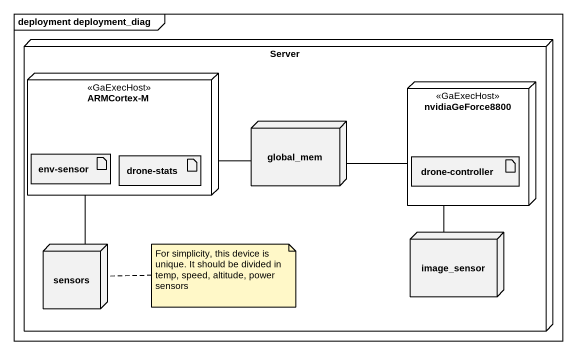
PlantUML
@startuml
mainframe deployment deployment_diag
node Server {
  node "ARMCortex-M" as ARMCortex_M <<GaExecHost>> {
    artifact "env-sensor" as env_sensor
    artifact "drone-stats" as drone_stats
  }
  node nvidiaGeForce8800 <<GaExecHost>> {
    artifact "drone-controller" as drone_controller
  }
  node global_mem
  node image_sensor
  node sensors
}
ARMCortex_M -right- global_mem
global_mem -right- nvidiaGeForce8800
image_sensor -up- nvidiaGeForce8800
sensors -up- ARMCortex_M
note right of sensors : For simplicity, this device is unique. It should be divided in temp, speed, altitude, power sensors
@enduml
